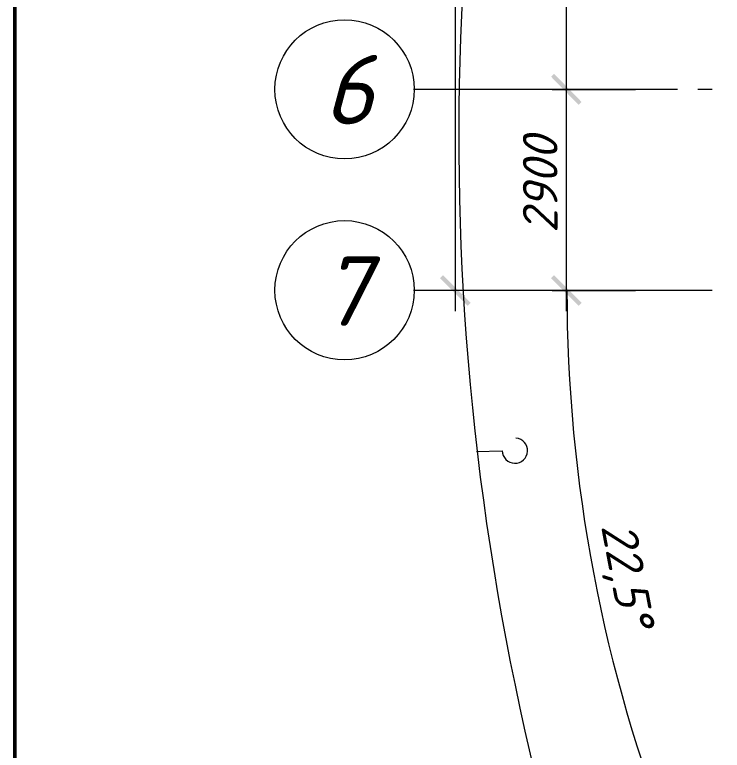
# Model space of a CAD drawing. Header units: millimetres. Extents: x 2279 to 5236, y 896 to 2828.
# Drawn here: x 4389.4 to 4440.4, y 1748.3 to 1801.3 of the extents above; entities that cross this region are included whole.
import ezdxf

# ---------------------------------------------------------------- set-up
doc = ezdxf.new("R2010")
doc.units = ezdxf.units.MM
for name, color, linetype in [('PDF _!!ОСНОВНАЯ', 7, 'Continuous'), ('PDF _!!ТОНКАЯ', 7, 'Continuous'), ('PDF _0', 7, 'Continuous'), ('PDF _Текст', 7, 'Continuous')]:
    doc.layers.add(name, color=color, linetype=linetype)
doc.styles.add('PDF ISOCPEUR Italic', font='isocpeui.ttf')

msp = doc.modelspace()

# ---------------------------------------------------------------- linework, layer by layer
at = {"layer": 'PDF _!!ОСНОВНАЯ', "lineweight": 50}
msp.add_lwpolyline([(4389.371, 1395.394), (5205.373, 1395.394), (5205.373, 1979.359), (4389.371, 1979.359)], close=True, dxfattribs=at)
at = {"layer": 'PDF _!!ТОНКАЯ', "lineweight": 20}
for points in [[(4421.122, 1899.812), (4421.122, 1779.92)], [(4429.124, 1817.005), (4429.124, 1794.399)], [(4429.124, 1797.404), (4429.124, 1779.92)], [(4437.125, 1795.88), (4423.112, 1795.88), (4418.117, 1795.88)], [(4439.623, 1795.88), (4438.607, 1795.88)], [(4437.125, 1781.402), (4423.112, 1781.402), (4418.117, 1781.402)], [(4426.118, 1781.402), (4420.106, 1781.402)], [(4439.115, 1781.402), (4428.108, 1781.402), (4434.119, 1781.402)], [(4439.623, 1781.402), (4438.607, 1781.402)], [(4422.646, 1769.802), (4424.509, 1769.844)]]:
    msp.add_lwpolyline(points, dxfattribs=at)
msp.add_lwpolyline([(4428.108, 1795.88), (4434.119, 1795.88)], close=True, dxfattribs=at)
for centre in [(4413.142, 1795.901), (4413.142, 1781.423)]:
    msp.add_circle(centre, 5.017, dxfattribs=at)
for centre, radius, start, end in [((4538.538, 1781.423), 109.372, 179.99999, 201.55519), ((4425.419, 1769.866), 0.91, 180.4067, 85.2157)]:
    msp.add_arc(centre, radius, start, end, dxfattribs=at)
at = {"layer": 'PDF _0', "lineweight": 20}
msp.add_lwpolyline([(4488.01, 1939.323, 0.279769), (4426.921, 1746.34, 0.279819), (4569.93, 1603.107, 0.279869), (4762.953, 1663.951)], format="xyb", dxfattribs=at)
at = {"layer": 'PDF _0', "transparency": 33554559}
for points in [[(4428.235, 1797.023), (4428.023, 1796.812), (4430.224, 1794.991)], [(4430.224, 1794.991), (4428.023, 1796.812), (4428.235, 1797.023)], [(4428.023, 1796.812), (4430.224, 1794.991), (4430.013, 1794.78)], [(4430.013, 1794.78), (4430.224, 1794.991), (4428.023, 1796.812)], [(4420.233, 1782.503), (4420.022, 1782.291), (4422.223, 1780.513)], [(4430.224, 1780.513), (4428.023, 1782.291), (4428.235, 1782.503)], [(4428.235, 1782.503), (4428.023, 1782.291), (4430.224, 1780.513)], [(4420.022, 1782.291), (4422.223, 1780.513), (4422.011, 1780.301)], [(4430.013, 1780.301), (4430.224, 1780.513), (4428.023, 1782.291)], [(4428.023, 1782.291), (4430.224, 1780.513), (4430.013, 1780.301)]]:
    msp.add_solid(points, dxfattribs=at)

# ---------------------------------------------------------------- texts
at = {"layer": 'PDF _Текст', "char_height": 5, "attachment_point": 7, "style": 'PDF ISOCPEUR Italic'}
for s, insert in [('6', (4411.597, 1793.383)), ('7', (4411.385, 1778.864))]:
    msp.add_mtext(s, dxfattribs=dict(at, insert=insert))
at = {"layer": 'PDF _Текст', "char_height": 2.4999, "attachment_point": 7, "style": 'PDF ISOCPEUR Italic'}
for s, insert, rotation in [('2900', (4428.489, 1785.551), 90), ('22,5°', (4431.046, 1764.333), 280.6401)]:
    msp.add_mtext(s, dxfattribs=dict(at, insert=insert, rotation=rotation))

doc.saveas('drawing.dxf')
